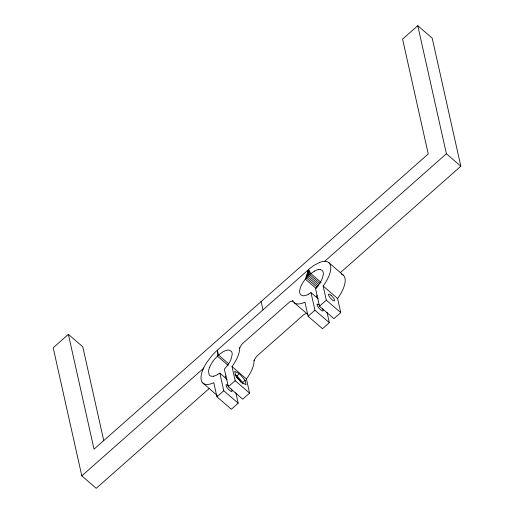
<?xml version="1.0" encoding="UTF-8"?>
<svg xmlns="http://www.w3.org/2000/svg" width="514" height="514" viewBox="0 0 514 514"><rect width="100%" height="100%" fill="white"/><g stroke="black" fill="none" stroke-linecap="round" stroke-linejoin="round"><path stroke-width="0.77" d="M209.609 367.259L209.166 368.467A16.48 7.048 -49.2 0 0 208.504 371.706L209.217 374.879A16.48 7.048 -49.2 0 0 210.875 376.094L211.614 376.254A16.294 6.971 -49.2 0 0 213.349 376.197M202.844 369.939L203.73 367.928M239.627 348.036L241.599 344.669A6.252 2.673 -49.2 0 1 242.852 343.294L288.984 302.54A6.252 2.673 -49.2 0 1 290.333 301.615L292.941 301.018L294.066 302.573L307.88 314.51M209.622 367.324A16.294 6.971 -49.2 0 1 210.804 364.811A16.204 6.926 -49.2 0 1 214.19 359.646L218.534 355.071L223.147 351.73A16.204 6.926 -49.2 0 1 226.366 350.349A16.294 6.971 -49.2 0 1 229.064 350.073L231.461 351.447A16.416 7.016 -49.2 0 1 232.167 354.602L231.075 359.068A16.294 6.971 -49.2 0 1 229.16 362.865A16.204 6.926 -49.2 0 1 226.488 366.681L224.393 369.084L228.338 386.721L242.756 399.172L249.586 393.133L246.431 379.024L247.793 377.09A26.387 11.282 -49.2 0 0 252.252 368.84A26.375 11.276 -49.2 0 0 253.877 363.263L254.051 360.565L256.017 357.121A6.252 2.673 -49.2 0 1 257.27 355.746L303.401 314.992A6.252 2.673 -49.2 0 1 304.751 314.067L307.07 313.411M239.8 347.644L239.46 350.811A26.375 11.276 -49.2 0 1 233.375 364.638L232.02 366.572L235.174 380.681L249.586 393.133M254.218 360.096L254.051 360.565M320.216 269.554L322.162 270.403A16.602 7.1 -49.2 0 1 323.19 272.311A16.602 7.1 -49.2 0 1 323.21 275.106L322.22 278.549A16.294 6.965 -49.2 0 1 321.044 281.062A16.204 6.926 -49.2 0 1 317.639 286.163L315.545 288.566L319.49 306.203L333.907 318.654L340.737 312.615L326.319 300.17L323.165 286.054L324.52 284.12A26.342 11.263 -49.2 0 0 325.735 261.363L324.398 261.33A26.342 11.263 -49.2 0 0 319.663 262.416M340.737 312.615L337.582 298.505L338.938 296.572A26.342 11.263 -49.2 0 0 341.36 274.065M103.738 440.53L82.786 346.802L68.368 334.351L53.18 347.772L81.81 475.848L96.227 488.3L209.59 388.16M340.262 272.728L460.82 166.228L432.19 38.152L417.773 25.7L402.584 39.122L428.246 153.937L94.036 449.165L68.368 334.351M81.81 475.848L203.57 368.287M324.642 261.337L446.403 153.776L417.773 25.7M234.975 374.834L236.993 375.824L239.421 373.678L245.101 380.341L246.077 384.703L241.368 382.397L235.688 375.728L234.712 371.371L239.421 373.678M235.868 392.805L238.188 403.207L231.358 409.24L216.94 396.789L223.77 390.756L219.831 373.119L217.531 374.597M228.338 386.721L235.174 380.681M327.013 312.287L329.339 322.683L322.509 328.722L308.092 316.271L314.921 310.231L310.983 292.601L308.683 294.079M319.49 306.203L326.319 300.17M243 383.939L242.672 382.487L245.101 380.341M314.298 271.212L309.679 274.553L305.342 279.128A16.204 6.926 -49.2 0 0 301.936 284.229A16.294 6.965 -49.2 0 0 300.754 286.741L299.765 290.192A16.602 7.1 -49.2 0 0 300.818 294.888L302.765 295.736A16.294 6.965 -49.2 0 0 304.494 295.678A16.204 6.926 -49.2 0 0 308.644 294.111M319.669 262.429L314.24 265.263A26.625 11.385 -49.2 0 0 308.573 269.599L217.422 350.118A26.619 11.385 -49.2 0 0 212.006 355.572L207.309 361.689A26.375 11.276 -49.2 0 0 203.711 367.863M319.657 305.393L318.744 304.693A4.427 1.208 48.5 0 0 317.112 304.423M236.568 377.289L238.438 378.902A4.427 1.208 48.5 0 1 240.7 381.992M228.505 385.911L227.593 385.211A4.427 1.208 48.5 0 0 225.967 384.941L226.269 386.297A4.427 1.208 48.5 0 0 228.524 389.381L230.4 391A4.427 1.208 48.5 0 0 232.032 391.27L231.73 389.914A4.427 1.208 48.5 0 0 231.159 388.931M446.403 153.776L460.82 166.228M328.915 262.718L343.333 275.17M321.051 282.398L310.835 273.577L308.573 269.599L305.342 279.128L316.155 288.463M323.165 286.054L337.582 298.505M319.894 283.375L309.679 274.553L308.573 269.599L306.363 277.901L317.177 287.242M318.757 284.428L308.541 275.607L308.573 269.599L307.43 276.725L318.243 286.067M310.983 292.601L318.192 298.827M314.921 310.231L329.339 322.683M232.02 366.572L246.431 379.024M228.743 363.893L218.534 355.071L217.422 350.118L217.396 356.125L228.203 365.46M219.831 373.119L227.04 379.345M223.77 390.756L238.188 403.207M202.914 383.091L217.332 395.542M236.993 375.824L242.672 382.487M308.092 316.271L304.937 302.155L303.305 302.862A26.387 11.282 -49.2 0 1 294.059 302.573M261.144 301.551L263.001 309.858M216.94 396.789L213.785 382.673L212.16 383.38A26.387 11.282 -49.2 0 1 206.082 384.433A26.375 11.276 -49.2 0 1 202.831 369.874M317.112 304.416L317.414 305.772A4.427 1.208 48.5 0 0 319.676 308.863L321.552 310.482A4.427 1.208 48.5 0 0 323.177 310.752L322.876 309.396A4.427 1.208 48.5 0 0 322.31 308.413M217.499 374.629A16.204 6.926 -49.2 0 1 213.31 376.222M314.33 271.18A16.204 6.926 -49.2 0 1 318.519 269.587M318.5 269.677A16.294 6.965 -49.2 0 1 320.228 269.619M316.354 296.681A16.204 6.926 -49.2 0 1 317.087 295.396M225.203 377.199A16.204 6.926 -49.2 0 1 225.935 375.914M292.762 300.677L292.325 300.947L292.774 300.709M331.055 295.325L330.142 294.625A4.427 1.208 48.5 0 0 328.51 294.355L328.812 295.704A4.427 1.208 48.5 0 0 331.074 298.795L332.944 300.414A4.427 1.208 48.5 0 0 334.575 300.684L334.273 299.328A4.427 1.208 48.5 0 0 332.012 296.244L331.055 295.325"/></g></svg>
